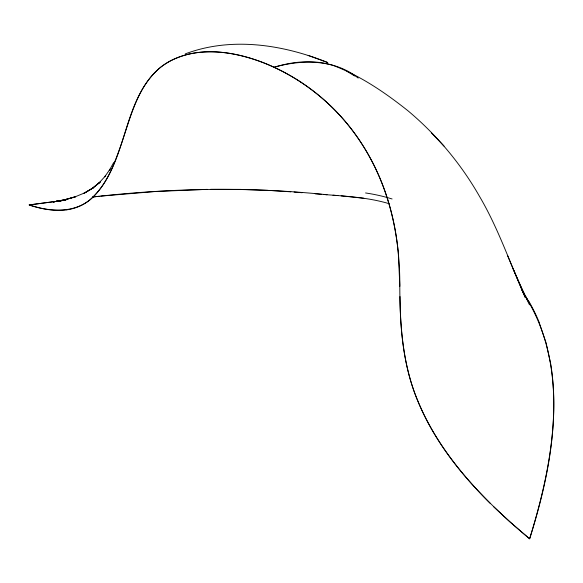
<?xml version="1.0" encoding="UTF-8"?>
<svg xmlns="http://www.w3.org/2000/svg" width="583" height="583" viewBox="0 0 583 583"><rect width="100%" height="100%" fill="white"/><g stroke="black" fill="none" stroke-linecap="round" stroke-linejoin="round"><path stroke-width="0.87" d="M113.721 162.482L109.291 170.44L110.049 169.165L104.714 176.817L105.421 175.935L99.037 182.975L99.664 182.377L92.136 188.564L100.312 181.94L92.136 188.564M83.967 193.33L93.171 187.872L83.967 193.33L92.646 188.156M84.739 192.864L75.12 196.828L64.509 199.831L75.637 196.741L64.509 199.831M185.241 53.898C231.385 36.474 283.076 44.541 327.77 62.563L308.152 55.414M66.571 209.88A137.632 79.463 60 0 0 90.27 199.554C129.069 164.559 120.36 100.728 160.828 67.052C193.629 42.37 239.562 51.333 274.076 67.264C293.169 61.332 314.084 59.4 333.389 65.507C360.717 75.943 385.217 92.675 407.991 110.799C436.674 134.819 461.051 163.932 479.554 196.456C498.356 228.376 510.176 263.684 525.225 297.388L507.553 255.573M274.076 67.264C301.834 59.32 334.708 59.08 358.173 78.086M64.808 199.743L53.293 201.937L65.092 199.758L53.651 201.805L62.366 200.537L29.15 204.939C41.131 208.889 53.906 211.505 66.549 209.829M53.745 201.725L62.396 200.516M62.796 200.479L29.15 204.939C49.081 211.68 73.407 213.713 90.598 199.32C105.465 186.29 112.949 167.401 119.486 149.241C130.971 117.883 137.69 79.113 169.449 61.368C198.737 45.838 234.053 51.391 263.727 62.847C297.745 76.337 327.938 99.081 350.47 127.888A127.189 73.436 60 0 1 370.65 158.838C391.761 197.775 400.055 242.411 399.814 286.399M92.916 196.945L99.227 196.282M92.573 197.018C170.396 187.996 249.101 186.611 327.063 194.751M100.808 196.114L155.173 191.53L207.3 189.358M210.58 189.307L240.145 189.38L268.005 190.364M269.645 190.452L290.808 191.822M323.215 194.46C345.267 196.194 367.64 197.287 388.97 203.642M332.98 195.203L337.87 195.582M294.051 192.069L302.147 192.725M321.59 194.328L315.104 193.804M341.128 195.844L363.843 198.264M346.914 71.221L354.624 75.972M301.12 82.312C319.433 94.373 335.772 109.385 349.414 126.54A128.078 73.946 60 0 1 374.716 166.782C384.722 187.289 391.601 209.275 395.507 231.743A226.612 130.832 60 0 1 398.276 252.614L399.785 284.693C399.894 322.8 402.19 361.693 416.422 397.497C439.079 454.682 483.198 499.966 529.626 538.809C544.974 490.252 556.189 439.385 553.384 388.176M493.714 506.795L509.892 521.872L529.626 538.809C553.537 461.335 571.041 368.813 524.984 295.836M490.522 503.668C460.643 474.096 433.869 440.282 417.858 401.104C404.019 368.128 400.193 332.011 399.989 296.536M431.333 132.829L444.02 146.034M523.25 293.001L528.97 302.052L521.486 289.037M521.391 288.913L524.379 294.153L513.062 268.734M520.379 285.896L529.481 304.822M539.435 323.325L546.052 342.746L550.709 363.945A547.459 357.78 -8.2 0 1 553.333 388.176M274.083 67.307A225.249 130.045 60 0 1 301.127 82.276M529.211 301.979A354.624 231.597 -7.5 0 1 539.567 323.288M365.563 192.958A125.913 83.143 0.7 0 1 392.097 198.978M65.85 200.027L64.108 200.282L65.85 200.027"/></g></svg>
